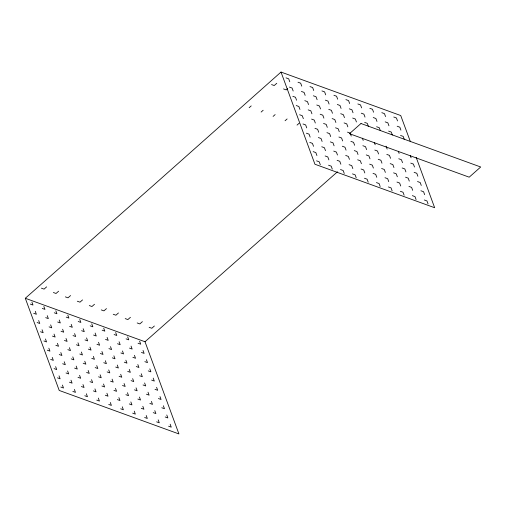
<?xml version="1.0" encoding="UTF-8"?>
<svg xmlns="http://www.w3.org/2000/svg" width="506" height="506" viewBox="0 0 506 506"><rect width="100%" height="100%" fill="white"/><g stroke="black" fill="none" stroke-linecap="round" stroke-linejoin="round"><path stroke-width="0.76" d="M410.423 141.743L400.727 115.545L281.013 72.061L153.274 185.481L25.3 298.268L59.221 390.455L178.928 433.939L145.013 341.752L25.3 298.268M337.458 171.8L145.013 341.752M46.628 286.864L44.073 289.128L41.41 288.161M249.154 107.708L251.204 105.899M276.776 83.281L274.214 85.539L271.558 84.578M58.601 291.216L56.039 293.474L53.383 292.512M261.128 112.06L263.171 110.251M287.718 88.531L286.187 89.891L283.531 88.923M70.568 295.561L68.013 297.825L65.356 296.858M273.095 116.405L275.144 114.596M82.541 299.913L79.986 302.171L77.323 301.209M285.068 120.757L287.117 118.948M94.514 304.258L91.953 306.522L89.296 305.554M297.041 125.102L299.084 123.293M106.481 308.609L103.926 310.867L101.27 309.906M118.455 312.955L115.899 315.219L113.236 314.251M130.428 317.306L127.866 319.571L125.21 318.603M142.395 321.652L139.839 323.916L137.183 322.948M154.368 326.003L151.813 328.267L149.15 327.3M286.035 77.873L288.698 78.841L289.786 81.795M298.009 82.225L300.672 83.186L301.759 86.146M309.982 86.57L312.638 87.538L313.726 90.492M321.949 90.922L324.612 91.883L325.7 94.843M333.922 95.267L336.579 96.235L337.666 99.189M345.895 99.619L348.552 100.58L349.64 103.54M357.862 103.964L360.525 104.932L361.613 107.886M369.835 108.316L372.492 109.283L373.58 112.237M381.809 112.661L384.465 113.629L385.553 116.589M393.776 117.012L396.438 117.98L397.526 120.934M289.432 87.095L292.089 88.057L293.176 91.017M301.399 91.441L304.062 92.408L305.15 95.362M313.372 95.792L316.029 96.754L317.117 99.714M325.345 100.137L328.002 101.105L329.09 104.059M337.312 104.489L339.975 105.457L341.063 108.41M349.285 108.834L351.942 109.802L353.03 112.762M361.259 113.186L363.915 114.154L365.003 117.107M373.226 117.531L375.888 118.499L376.976 121.459M385.199 121.883L387.855 122.85L388.943 125.804M397.172 126.228L399.829 127.196L400.916 130.156M292.822 96.311L295.479 97.278L296.567 100.232M304.795 100.662L307.452 101.63L308.54 104.584M316.762 105.008L319.425 105.975L320.513 108.935M328.736 109.359L331.392 110.327L332.48 113.281M340.709 113.705L343.365 114.672L344.453 117.632M352.676 118.056L355.338 119.024L356.426 121.978M364.649 122.401L367.305 123.369L368.393 126.329M376.622 126.753L379.279 127.721L380.367 130.674M388.589 131.105L391.252 132.066L392.34 135.026M400.562 135.45L403.219 136.418L404.307 139.371M296.212 105.533L298.875 106.5L299.963 109.454M308.186 109.878L310.842 110.846L311.93 113.806M320.159 114.229L322.815 115.197L323.903 118.151M332.126 118.575L334.789 119.542L335.876 122.503M344.099 122.926L346.755 123.894L347.843 126.848M299.609 114.748L302.265 115.716L303.353 118.676M311.576 119.1L314.239 120.067L315.327 123.021M323.549 123.445L326.206 124.413L327.293 127.373M335.522 127.797L338.179 128.764L339.267 131.718M347.489 132.148L350.152 133.11M302.999 123.97L305.656 124.938L306.744 127.891M314.972 128.322L317.629 129.283L318.717 132.243M326.939 132.667L329.602 133.635L330.69 136.588M338.912 137.018L341.569 137.98L342.657 140.94M350.886 141.364L353.542 142.331L354.63 145.285M362.853 145.715L365.515 146.677L366.603 149.637M374.826 150.061L377.482 151.028L378.57 153.982M386.799 154.412L389.456 155.374L390.543 158.334M398.766 158.757L401.429 159.725L402.517 162.679M410.739 163.109L413.396 164.07L414.484 167.031M306.389 133.192L309.052 134.153L310.14 137.113M318.363 137.537L321.019 138.505L322.107 141.459M330.329 141.889L332.992 142.85L334.08 145.81M342.303 146.234L344.965 147.202L346.053 150.155M354.276 150.586L356.932 151.547L358.02 154.507M366.243 154.931L368.906 155.899L369.994 158.852M378.216 159.282L380.879 160.244L381.967 163.204M390.189 163.628L392.846 164.595L393.934 167.549M402.156 167.979L404.819 168.947L405.907 171.901M414.129 172.325L416.786 173.292L417.874 176.252M309.78 142.407L312.442 143.375L313.53 146.329M321.753 146.759L324.409 147.72L325.497 150.68M333.726 151.104L336.382 152.072L337.47 155.026M345.693 155.456L348.356 156.417L349.444 159.377M357.666 159.801L360.323 160.769L361.41 163.723M369.639 164.153L372.296 165.12L373.384 168.074M381.606 168.498L384.269 169.466L385.357 172.426M393.579 172.85L396.236 173.817L397.324 176.771M405.553 177.195L408.209 178.163L409.297 181.123M417.52 181.546L420.182 182.514L421.27 185.468M313.176 151.629L315.833 152.591L316.92 155.551M325.143 155.974L327.806 156.942L328.894 159.896M337.116 160.326L339.773 161.287L340.861 164.248M349.089 164.671L351.746 165.639L352.834 168.593M361.056 169.023L363.719 169.991L364.807 172.944M373.03 173.368L375.686 174.336L376.774 177.296M385.003 177.72L387.659 178.688L388.747 181.641M396.97 182.065L399.632 183.033L400.72 185.993M408.943 186.417L411.599 187.384L412.687 190.338M420.916 190.762L423.573 191.73L424.66 194.69M316.566 160.845L319.223 161.812L320.311 164.766M328.539 165.196L331.196 166.164L332.284 169.118M340.506 169.542L343.169 170.509L344.257 173.469M352.48 173.893L355.136 174.861L356.224 177.815M364.453 178.238L367.109 179.206L368.197 182.166M376.42 182.59L379.083 183.558L380.17 186.512M388.393 186.935L391.049 187.903L392.137 190.863M400.366 191.287L403.023 192.255L404.111 195.208M412.333 195.639L414.996 196.6L416.084 199.56M424.306 199.984L426.963 200.952L428.051 203.905M30.322 304.081L32.979 305.048L31.891 302.088M42.295 308.432L44.952 309.394L43.864 306.44M54.262 312.778L56.925 313.745L55.837 310.785M66.235 317.129L68.892 318.091L67.804 315.137M78.209 321.474L80.865 322.442L79.777 319.482M90.176 325.826L92.838 326.787L91.75 323.834M102.149 330.171L104.805 331.139L103.717 328.185M114.122 334.523L116.778 335.491L115.691 332.531M126.089 338.868L128.752 339.836L127.664 336.882M138.062 343.22L140.719 344.188L139.631 341.227M33.712 313.303L36.375 314.264L35.287 311.31M45.685 317.648L48.342 318.616L47.254 315.655M57.659 321.999L60.315 322.961L59.227 320.007M69.626 326.345L72.288 327.312L71.201 324.352M81.599 330.696L84.255 331.658L83.167 328.704M93.572 335.042L96.229 336.009L95.141 333.056M105.539 339.393L108.202 340.361L107.114 337.401M117.512 343.738L120.169 344.706L119.081 341.752M129.479 348.09L132.142 349.058L131.054 346.098M141.452 352.435L144.115 353.403L143.027 350.449M37.102 322.518L39.765 323.486L38.677 320.526M49.076 326.87L51.738 327.831L50.651 324.877M61.049 331.215L63.705 332.183L62.617 329.229M73.016 335.567L75.679 336.534L74.591 333.574M84.989 339.912L87.646 340.88L86.564 337.926M96.962 344.263L99.619 345.231L98.531 342.271M108.929 348.609L111.592 349.576L110.504 346.623M120.902 352.96L123.559 353.928L122.471 350.968M132.876 357.306L135.532 358.273L134.444 355.32M144.843 361.657L147.505 362.625L146.417 359.665M40.499 331.74L43.155 332.708L42.068 329.748M52.466 336.085L55.129 337.053L54.041 334.099M64.439 340.437L67.096 341.405L66.008 338.444M76.412 344.782L79.069 345.75L77.981 342.796M88.379 349.134L91.042 350.101L89.954 347.141M100.352 353.479L103.009 354.447L101.921 351.493M112.326 357.831L114.982 358.798L113.894 355.838M124.293 362.182L126.955 363.144L125.867 360.19M136.266 366.527L138.922 367.495L137.834 364.535M148.239 370.879L150.896 371.84L149.808 368.887M43.889 340.955L46.546 341.923L45.458 338.969M55.862 345.307L58.519 346.275L57.431 343.315M67.829 349.652L70.492 350.62L69.404 347.666M79.803 354.004L82.459 354.972L81.371 352.012M91.776 358.356L94.432 359.317L93.344 356.363M103.743 362.701L106.405 363.669L105.318 360.708M115.716 367.052L118.372 368.014L117.284 365.06M127.689 371.398L130.346 372.365L129.258 369.405M139.656 375.749L142.319 376.711L141.231 373.757M151.629 380.095L154.286 381.062L153.198 378.102M47.279 350.177L49.942 351.145L48.854 348.185M59.253 354.523L61.909 355.49L60.821 352.537M71.226 358.874L73.882 359.842L72.794 356.882M83.193 363.226L85.856 364.187L84.768 361.233M95.166 367.571L97.822 368.539L96.735 365.579M107.139 371.923L109.796 372.884L108.708 369.93M119.106 376.268L121.769 377.236L120.681 374.276M131.079 380.62L133.736 381.581L132.648 378.627M143.053 384.965L145.709 385.933L144.621 382.972M155.019 389.316L157.682 390.278L156.594 387.324M50.676 359.399L53.332 360.361L52.244 357.407M62.643 363.744L65.306 364.712L64.218 361.752M74.616 368.096L77.273 369.057L76.185 366.104M86.589 372.441L89.246 373.409L88.158 370.449M98.556 376.793L101.219 377.754L100.131 374.801M110.529 381.138L113.186 382.106L112.098 379.146M122.503 385.49L125.159 386.451L124.071 383.497M134.469 389.835L137.132 390.803L136.044 387.843M146.443 394.187L149.099 395.148L148.011 392.194M158.416 398.532L161.072 399.5L159.985 396.546M54.066 368.615L56.723 369.582L55.635 366.622M66.039 372.966L68.696 373.928L67.608 370.974M78.006 377.312L80.669 378.279L79.581 375.319M89.979 381.663L92.636 382.625L91.548 379.671M101.953 386.008L104.609 386.976L103.521 384.016M113.92 390.36L116.582 391.321L115.494 388.368M125.893 394.705L128.549 395.673L127.461 392.719M137.866 399.057L140.523 400.025L139.435 397.065M149.833 403.402L152.496 404.37L151.408 401.416M161.806 407.754L164.463 408.721L163.375 405.761M57.456 377.837L60.119 378.798L59.031 375.844M69.43 382.182L72.086 383.15L70.998 380.189M81.396 386.533L84.059 387.495L82.971 384.541M93.37 390.879L96.032 391.846L94.945 388.893M105.343 395.23L107.999 396.198L106.911 393.238M117.31 399.576L119.973 400.543L118.885 397.589M129.283 403.927L131.946 404.895L130.858 401.935M141.256 408.272L143.913 409.24L142.825 406.286M153.223 412.624L155.886 413.592L154.798 410.632M165.196 416.969L167.853 417.937L166.771 414.983M60.846 387.052L63.509 388.02L62.421 385.06M72.82 391.404L75.476 392.365L74.388 389.411M84.793 395.749L87.449 396.717L86.362 393.763M96.76 400.101L99.423 401.068L98.335 398.108M108.733 404.446L111.39 405.414L110.302 402.46M120.706 408.797L123.363 409.765L122.275 406.805M132.673 413.143L135.336 414.11L134.248 411.157M144.646 417.494L147.303 418.462L146.215 415.502M156.62 421.84L159.276 422.807L158.188 419.853M168.587 426.191L171.249 427.159L170.161 424.199M281.013 72.061L314.934 164.248L434.648 207.732L416.166 157.341M410.277 155.595L411.093 157.809M398.304 151.243L399.12 153.463M386.065 146.158L387.153 149.112M374.364 142.547L375.18 144.767M362.391 138.201L363.207 140.415M350.424 133.85L351.24 136.07M360.987 123.508L349.475 133.692L469.188 177.182L480.7 166.993L360.987 123.508"/></g></svg>
